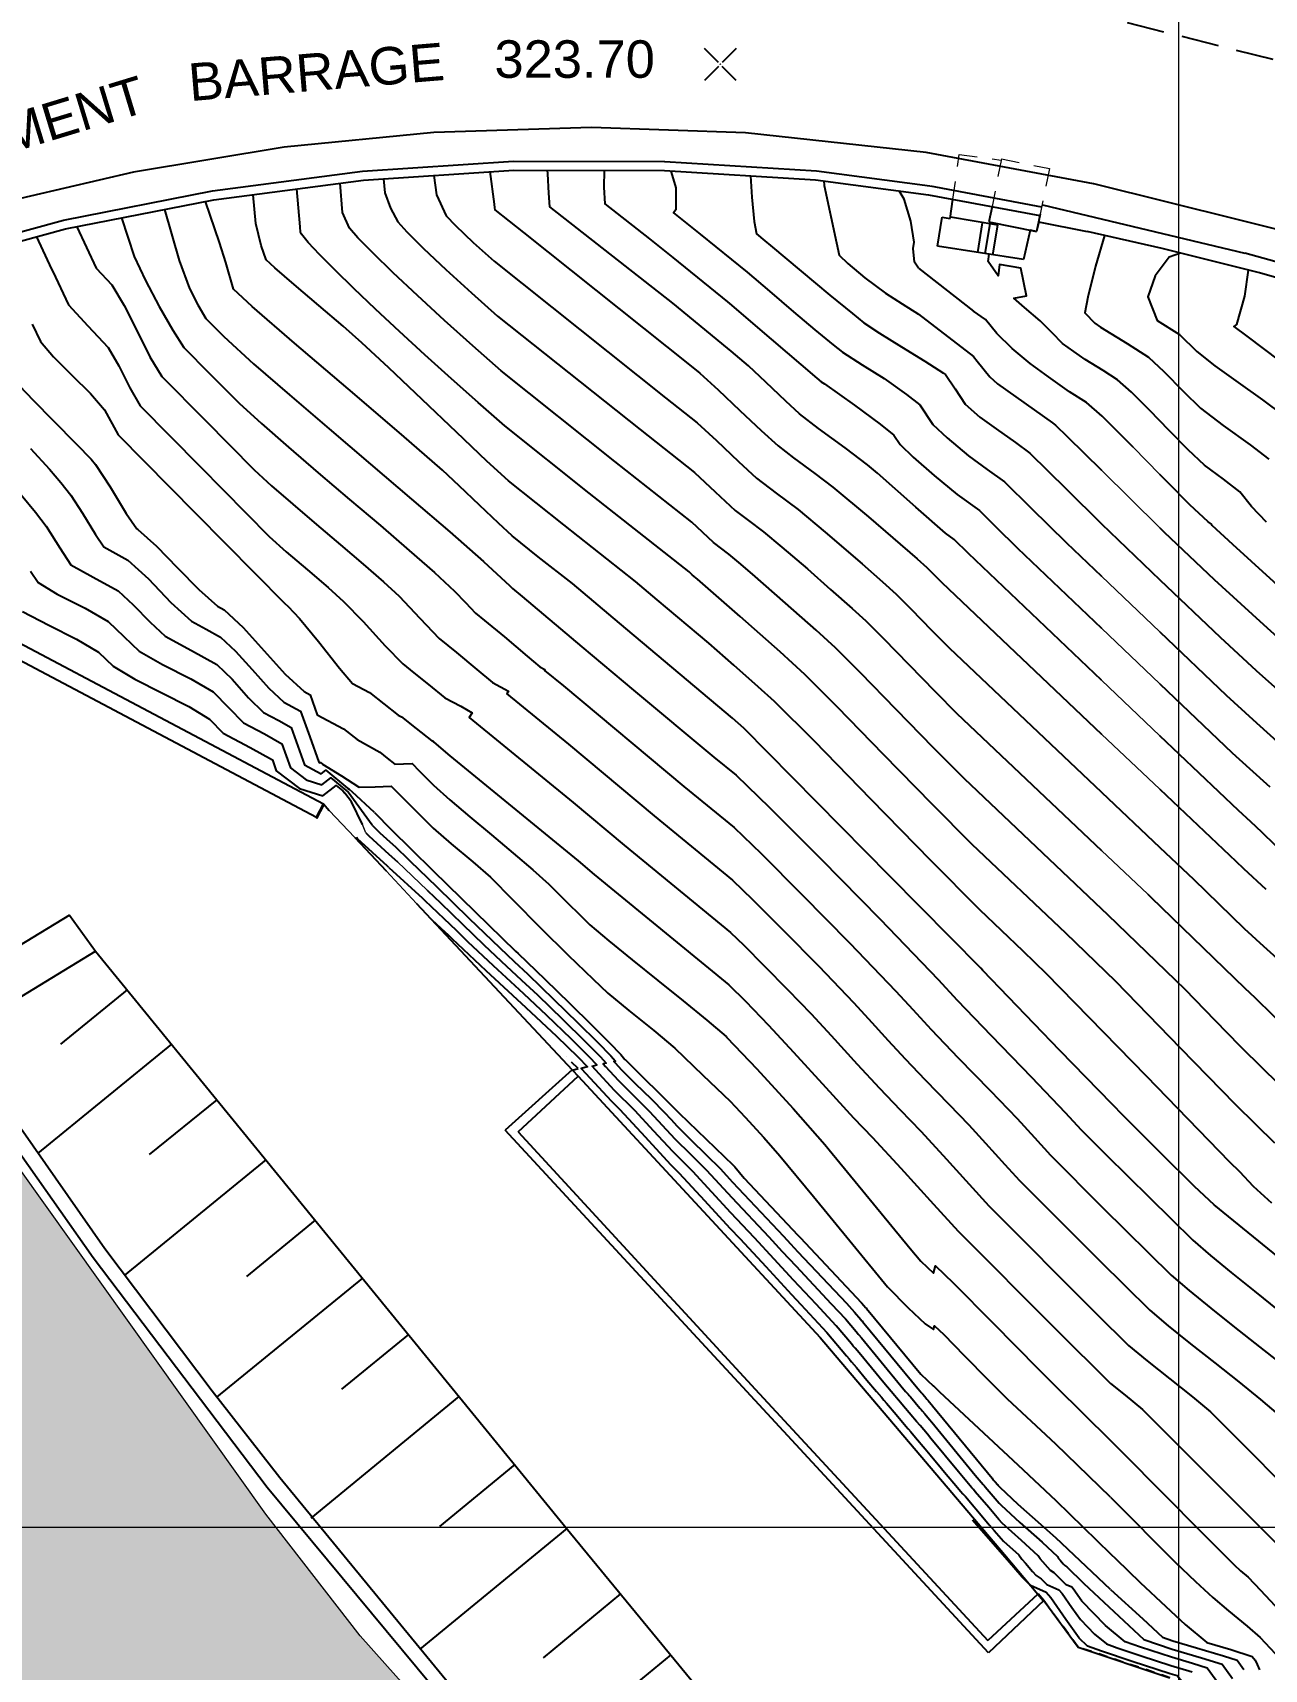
# Model space of a CAD drawing. Header units: metres. Extents: x 62264 to 62602, y 108404 to 109101.
# Drawn here: x 62411.9 to 62452.9, y 108595.3 to 108649.8 of the extents above; entities that cross this region are included whole.
import ezdxf
from ezdxf.enums import TextEntityAlignment as Align

# ---------------------------------------------------------------- set-up
doc = ezdxf.new("R2010")
doc.units = ezdxf.units.M
doc.header["$MEASUREMENT"] = 0
doc.linetypes.add('DOT', pattern=[0.55, 0.3, -0.25])
doc.linetypes.add('TRATTEGGIATA2', pattern=[0.375, 0.25, -0.125])
for name, color, linetype in [('Bâti', 7, 'Continuous'), ('colore lago', 131, 'Continuous'), ('coordinate', 2, 'Continuous'), ('Couronnement', 7, 'Continuous'), ('curve livello 1m', 2, 'Continuous'), ('curve livello 5m', 7, 'Continuous'), ('LIN018CO', 6, 'Continuous'), ('LIN025CO', 7, 'Continuous'), ('LIN035CO', 1, 'Continuous'), ('pendenze', 2, 'Continuous'), ('Per+Mod Surf', 7, 'Continuous'), ('Strade', 7, 'Continuous'), ('TalusHautBas', 7, 'Continuous'), ('TEXT035', 1, 'Continuous')]:
    doc.layers.add(name, color=color, linetype=linetype)
doc.layers.add('Colori bordi', color=5, linetype='Continuous', plot=False)
doc.styles.add('ARIAL', font='arial.ttf')

# ---------------------------------------------------------------- blocks, each defined once
blk = doc.blocks.new('quote')
at = {"layer": 'LIN018CO'}
for p, q in [((0.001, 0.001), (-0.001, -0.001)), ((0.001, -0.001), (-0.001, 0.001))]:
    blk.add_line(p, q, dxfattribs=at)
at = {"layer": 'LIN035CO'}
for p, q in [((-0.013, 0.013), (-0.106, 0.106)), ((0.106, 0.106), (0.013, 0.013)), ((-0.013, -0.013), (-0.106, -0.106)), ((0.106, -0.106), (0.013, -0.013))]:
    blk.add_line(p, q, dxfattribs=at)
at = {"layer": 'TEXT035', "style": 'ARIAL'}
blk.add_attdef('VALORE', text='', height=0.25, dxfattribs=at).set_placement((0, 0.33), align=Align.CENTER)

msp = doc.modelspace()

# ---------------------------------------------------------------- hatches: boundary and pattern name
at = {"layer": 'colore lago', "linetype": 'Continuous', "lineweight": 0}
msp.add_hatch(color=256, dxfattribs=at).paths.add_polyline_path([(62379.582, 108610.581), (62385.62, 108600.92), (62400.115, 108577.726), (62397.691, 108576.2), (62399.555, 108573.013), (62400.542, 108570.997), (62402.182, 108566.645), (62403.779, 108562.376), (62405.518, 108558.228), (62408.196, 108552.888), (62411.192, 108547.807), (62415.156, 108541.54), (62417.677, 108537.481), (62418.985, 108535.375), (62423.804, 108527.74), (62427.401, 108522.066), (62428.917, 108522.33), (62431.999, 108520.483), (62435.209, 108517.103), (62435.248, 108508.375), (62442.532, 108497.745), (62448.327, 108490.271), (62457.902, 108478.106), (62469.007, 108462.331), (62468.89, 108461.981), (62477.152, 108449.843), (62486.864, 108436.011), (62496.889, 108418.536), (62504.8, 108403.974), (62555.468, 108403.974), (62553.625, 108410.285), (62549.503, 108421.578), (62547.915, 108426.777), (62544.897, 108437.007), (62544.493, 108444.651), (62545.356, 108452.699), (62543.608, 108459.606), (62537.06, 108468.431), (62530.397, 108473.862), (62527.61, 108478.063), (62523.513, 108483.362), (62517.305, 108489.509), (62515.162, 108489.283), (62513.59, 108490.987), (62513.852, 108495.246), (62507.206, 108504.157), (62503.622, 108511.488), (62498.446, 108513.908), (62498.734, 108517.605), (62497.529, 108519.355), (62494.043, 108521.362), (62486.495, 108527.481), (62482.972, 108532.63), (62482.017, 108536.249), (62479.567, 108536.234), (62477.321, 108539.69), (62478.815, 108540.254), (62477.114, 108542.25), (62476.542, 108543.256), (62476.712, 108543.943), (62475.5, 108543.172), (62473.872, 108545.329), (62473.367, 108544.22), (62472.168, 108544.884), (62471.307, 108544.63), (62466.582, 108550.14), (62461.323, 108555.669), (62452.234, 108564.908), (62445.975, 108571.355), (62438.597, 108578.993), (62431.968, 108586.051), (62422.759, 108596.383), (62419.614, 108600.43), (62408.579, 108615.912), (62402.883, 108625.049), (62402.43, 108624.768), (62397.589, 108621.762), (62392.271, 108618.46)])

# ---------------------------------------------------------------- linework, layer by layer
at = {"layer": 'Bâti', "linetype": 'Continuous'}
for p, q in [((62442.406, 108643.586), (62442.496, 108644.221)), ((62441.983, 108642.656), (62442.135, 108643.628)), ((62442.135, 108643.628), (62442.406, 108643.586)), ((62443.992, 108643.355), (62442.411, 108643.621)), ((62443.795, 108643.978), (62443.694, 108643.471)), ((62445.397, 108643.73), (62445.279, 108643.149)), ((62445.471, 108644.037), (62452.208, 108642.421)), ((62443.327, 108642.45), (62443.48, 108643.441)), ((62443.569, 108642.416), (62443.736, 108643.399)), ((62443.694, 108643.471), (62445.279, 108643.149)), ((62443.825, 108642.372), (62443.992, 108643.355)), ((62445.065, 108643.193), (62444.844, 108642.217)), ((62445.34, 108643.473), (62446.968, 108643.143)), ((62449.463, 108642.58), (62446.968, 108643.143)), ((62444.844, 108642.217), (62441.983, 108642.656)), ((62452.702, 108641.77), (62449.463, 108642.58)), ((62455.527, 108641.498), (62452.208, 108642.421)), ((62456.109, 108640.799), (62452.702, 108641.77)), ((62405.288, 108632.136), (62421.3, 108623.644)), ((62421.3, 108623.644), (62421.533, 108624.084)), ((62421.314, 108623.598), (62421.564, 108624.068)), ((62421.533, 108624.084), (62421.564, 108624.068)), ((62421.3, 108623.644), (62421.314, 108623.598)), ((62413.08, 108620.385), (62409.05, 108617.922)), ((62413.08, 108620.385), (62413.943, 108619.185)), ((62408.579, 108615.912), (62413.943, 108619.185)), ((62409.311, 108616.358), (62414.262, 108609.286)), ((62413.874, 108608.965), (62408.865, 108616.086)), ((62429.819, 108615.233), (62427.582, 108613.222)), ((62428.016, 108613.17), (62430.015, 108615.02)), ((62429.832, 108615.218), (62429.819, 108615.233)), ((62429.832, 108615.218), (62430.015, 108615.02)), ((62443.681, 108595.818), (62427.582, 108613.222)), ((62427.61, 108613.221), (62427.582, 108613.222)), ((62428.016, 108613.17), (62435.91, 108604.601)), ((62414.262, 108609.286), (62417.828, 108604.539)), ((62419.665, 108601.319), (62413.874, 108608.965)), ((62417.828, 108604.539), (62420.086, 108601.653)), ((62435.91, 108604.601), (62443.657, 108596.226)), ((62420.086, 108601.653), (62426.004, 108594.446)), ((62425.639, 108594.131), (62419.665, 108601.319)), ((62445.32, 108597.765), (62443.657, 108596.226)), ((62445.521, 108597.556), (62443.681, 108595.818)), ((62445.32, 108597.765), (62445.334, 108597.776)), ((62445.521, 108597.556), (62445.334, 108597.776))]:
    msp.add_line(p, q, dxfattribs=at)
at = {"layer": 'Colori bordi', "linetype": 'Continuous', "lineweight": 0, "flags": 128}
msp.add_lwpolyline([(62494.043, 108521.362), (62486.495, 108527.481), (62482.972, 108532.63), (62482.017, 108536.249), (62479.567, 108536.234), (62477.321, 108539.69), (62478.815, 108540.254), (62477.114, 108542.25), (62476.542, 108543.256), (62476.712, 108543.943), (62475.5, 108543.172), (62473.872, 108545.329), (62473.367, 108544.22), (62472.168, 108544.884), (62471.307, 108544.63), (62466.582, 108550.14), (62461.323, 108555.669), (62452.234, 108564.908), (62445.975, 108571.355), (62438.597, 108578.993), (62431.968, 108586.051), (62422.759, 108596.383), (62419.614, 108600.43), (62408.579, 108615.912)], dxfattribs=at)
at = {"layer": 'coordinate', "linetype": 'Continuous', "lineweight": 0}
for p, q in [((62450, 108735.452), (62450, 108403.974)), ((62300, 108600), (62447.744, 108600)), ((62447.744, 108600), (62587, 108600))]:
    msp.add_line(p, q, dxfattribs=at)
at = {"layer": 'Couronnement', "linetype": 'Continuous'}
for p, q in [((62425.217, 108646.445), (62420.232, 108645.96)), ((62430.464, 108646.612), (62425.217, 108646.445)), ((62435.588, 108646.437), (62430.464, 108646.612)), ((62441.599, 108645.783), (62435.588, 108646.437)), ((62420.232, 108645.96), (62415.21, 108645.122)), ((62422.838, 108645.153), (62427.868, 108645.493)), ((62427.868, 108645.493), (62432.889, 108645.475)), ((62432.906, 108645.474), (62437.954, 108645.169)), ((62447.171, 108644.735), (62441.599, 108645.783)), ((62415.21, 108645.122), (62410.252, 108643.974)), ((62417.844, 108644.499), (62422.838, 108645.153)), ((62417.892, 108644.203), (62422.868, 108644.854)), ((62422.868, 108644.854), (62427.878, 108645.193)), ((62427.878, 108645.193), (62432.888, 108645.175)), ((62432.888, 108645.175), (62437.918, 108644.871)), ((62437.918, 108644.871), (62441.684, 108644.373)), ((62437.954, 108645.169), (62441.723, 108644.67)), ((62412.886, 108643.525), (62417.844, 108644.499)), ((62412.954, 108643.233), (62417.892, 108644.203)), ((62441.684, 108644.373), (62445.387, 108643.68)), ((62441.739, 108644.667), (62445.446, 108643.973)), ((62408.032, 108642.218), (62412.886, 108643.525)), ((62408.12, 108641.931), (62412.954, 108643.233))]:
    msp.add_line(p, q, dxfattribs=at)
at = {"layer": 'curve livello 1m'}
for p, q in [((62433.165, 108642.279), (62434.994, 108640.805)), ((62441.346, 108641.923), (62443.175, 108640.497)), ((62434.994, 108639.267), (62433.165, 108640.756)), ((62441.346, 108640.393), (62443.175, 108638.986)), ((62423.156, 108623.379), (62422.356, 108624.474)), ((62423.235, 108623.795), (62422.49, 108624.483)), ((62423.719, 108621.972), (62424.837, 108620.942)), ((62424.421, 108622.182), (62424.999, 108621.622)), ((62445.915, 108604.683), (62447.744, 108602.889)), ((62447.744, 108601.004), (62445.915, 108602.769)), ((62445.915, 108600.887), (62447.744, 108599.113)), ((62447.744, 108597.93), (62445.915, 108599.648))]:
    msp.add_line(p, q, dxfattribs=at)
at = {"layer": 'curve livello 1m', "linetype": 'Continuous', "lineweight": 0}
for p, q in [((62448.496, 108635.962), (62449.383, 108635.052)), ((62447.443, 108635.198), (62449.383, 108633.284)), ((62447.443, 108631.665), (62449.383, 108629.817)), ((62449.383, 108628.086), (62447.443, 108629.934)), ((62449.383, 108626.355), (62447.443, 108628.203)), ((62447.443, 108626.414), (62449.383, 108624.574)), ((62448.978, 108621.077), (62447.443, 108622.532))]:
    msp.add_line(p, q, dxfattribs=at)
at = {"layer": 'curve livello 1m', "flags": 128}
for points in [[(62453.736, 108614.372), (62452.832, 108615.255), (62452.061, 108616.017), (62452.061, 108616.017), (62451.226, 108616.876), (62450.224, 108617.903), (62447.666, 108620.379), (62442.879, 108624.918), (62441.852, 108625.952), (62440.603, 108627.234), (62439.417, 108628.45), (62438.579, 108629.285), (62438.579, 108629.285), (62437.941, 108629.867), (62436.918, 108630.776), (62435.817, 108631.741), (62435.817, 108631.741), (62435.364, 108632.13), (62435.034, 108632.405), (62435.034, 108632.405), (62434.525, 108632.79), (62433.8, 108633.465), (62431.233, 108635.492), (62427.456, 108638.504), (62426.511, 108639.335), (62425.567, 108640.185), (62424.668, 108641.012), (62423.859, 108641.775), (62423.183, 108642.432), (62422.685, 108642.941), (62422.408, 108643.261), (62422.408, 108643.261), (62422.175, 108643.783), (62422.09, 108644.752)], [(62423.537, 108644.899), (62423.578, 108644.438), (62423.769, 108643.921), (62424.013, 108643.465), (62424.31, 108643.134), (62424.871, 108642.58), (62425.615, 108641.878), (62426.464, 108641.104), (62427.336, 108640.333), (62432.081, 108636.55), (62433.891, 108635.12), (62434.58, 108634.476), (62435.24, 108633.862), (62435.689, 108633.523), (62436.189, 108633.147), (62436.803, 108632.634), (62437.647, 108631.91), (62438.423, 108631.229), (62439.144, 108630.588), (62439.594, 108630.178), (62440.185, 108629.589), (62441.021, 108628.732), (62441.902, 108627.828), (62442.626, 108627.099), (62447.443, 108622.532)], [(62427.076, 108645.15), (62427.22, 108644.057), (62427.235, 108643.941), (62427.239, 108643.866), (62428.202, 108643.11), (62433.776, 108638.665), (62434.073, 108638.431), (62434.679, 108637.879), (62435.4, 108637.191), (62436.107, 108636.517), (62436.671, 108636.008), (62437.185, 108635.614), (62437.895, 108635.088), (62438.498, 108634.631), (62439.68, 108633.642), (62441.306, 108632.247), (62441.624, 108631.964), (62442.12, 108631.46), (62447.443, 108626.414)], [(62433.165, 108640.756), (62429.074, 108643.967), (62429.044, 108644.429), (62429.011, 108645.066), (62429.011, 108645.066), (62428.995, 108645.189)], [(62430.879, 108645.182), (62430.877, 108644.62), (62430.908, 108644.067), (62432.387, 108642.906), (62433.165, 108642.279)], [(62433.091, 108645.163), (62433.111, 108645.118), (62433.264, 108644.598), (62433.266, 108643.867), (62433.195, 108643.772), (62434.082, 108643.057), (62435.647, 108641.795), (62436.384, 108641.164), (62437.191, 108640.471), (62437.9, 108639.877), (62438.502, 108639.379), (62438.817, 108639.127), (62439.472, 108638.71), (62440.2, 108638.25), (62440.95, 108637.717), (62441.387, 108637.374), (62441.82, 108636.725), (62442.297, 108636.278), (62443.01, 108635.679), (62443.639, 108635.227), (62444.215, 108634.809), (62445.091, 108633.948), (62446.272, 108632.78), (62447.443, 108631.665)], [(62438.192, 108644.835), (62438.207, 108644.68), (62438.616, 108642.769), (62438.706, 108642.363), (62438.991, 108642.082), (62439.562, 108641.61), (62440.248, 108641.089), (62440.799, 108640.739), (62441.346, 108640.393)], [(62453.111, 108610.792), (62452.503, 108611.341), (62452.503, 108611.341), (62452.051, 108611.83), (62451.715, 108612.161), (62448.938, 108615.017), (62445.608, 108618.433), (62444.834, 108619.182), (62443.385, 108620.556), (62441.753, 108622.2), (62439.767, 108624.238), (62437.881, 108626.171), (62436.548, 108627.5), (62436.548, 108627.5), (62436.014, 108627.988), (62435.204, 108628.708), (62434.362, 108629.443), (62434.362, 108629.443), (62432.645, 108630.886), (62431.928, 108631.489), (62429.538, 108633.376), (62427.697, 108634.845), (62426.98, 108635.5), (62425.967, 108636.461), (62424.825, 108637.554), (62423.719, 108638.606), (62422.815, 108639.445), (62422.815, 108639.445), (62422.191, 108639.991), (62421.379, 108640.686), (62420.56, 108641.383), (62419.917, 108641.937), (62419.631, 108642.203), (62419.631, 108642.203), (62419.459, 108642.681), (62419.287, 108643.414), (62419.287, 108643.414), (62419.202, 108644.374)], [(62453.206, 108612.79), (62452.594, 108613.395), (62451.888, 108614.089), (62451.888, 108614.089), (62450.082, 108615.946), (62447.916, 108618.168), (62446.25, 108619.781), (62443.132, 108622.737), (62441.803, 108624.076), (62440.185, 108625.736), (62438.649, 108627.31), (62437.563, 108628.392), (62437.563, 108628.392), (62436.737, 108629.145), (62435.413, 108630.323), (62433.988, 108631.572), (62433.988, 108631.572), (62433.88, 108631.664), (62433.809, 108631.717), (62433.71, 108631.81), (62430.386, 108634.434), (62427.576, 108636.674), (62426.691, 108637.45), (62425.798, 108638.245), (62424.917, 108639.043), (62424.069, 108639.822), (62423.274, 108640.565), (62422.552, 108641.252), (62421.924, 108641.864), (62421.409, 108642.381), (62421.029, 108642.786), (62420.804, 108643.057), (62420.804, 108643.057), (62420.772, 108643.128), (62420.757, 108643.305), (62420.646, 108644.563)], [(62441.346, 108641.923), (62441.215, 108642.125), (62441.172, 108642.581), (62441.203, 108642.787), (62441.09, 108643.487), (62440.873, 108644.222), (62440.873, 108644.222), (62440.709, 108644.502)], [(62416.24, 108643.879), (62416.736, 108642.18), (62417.078, 108641.249), (62417.351, 108640.701), (62417.621, 108640.255), (62417.901, 108639.972), (62418.222, 108639.646), (62419.212, 108638.746), (62420.404, 108637.704), (62421.726, 108636.571), (62423.106, 108635.398), (62424.471, 108634.238), (62425.747, 108633.141), (62426.863, 108632.16), (62427.746, 108631.346), (62427.808, 108631.281), (62427.835, 108631.26), (62428.154, 108630.993), (62430.144, 108629.318), (62431.864, 108627.873), (62434.534, 108625.647), (62435.274, 108625.039), (62436.39, 108623.964), (62438.094, 108622.259), (62440.072, 108620.243), (62442.007, 108618.234), (62442.63, 108617.554), (62443.764, 108616.371), (62445.106, 108614.989), (62446.232, 108613.815), (62446.761, 108613.237), (62447.596, 108612.397), (62450.476, 108609.562), (62451.067, 108609.051), (62451.76, 108608.478), (62452.529, 108607.859), (62453.348, 108607.209)], [(62413.326, 108643.306), (62413.974, 108641.925), (62414.491, 108641.372), (62414.899, 108640.689), (62415.332, 108639.828), (62415.762, 108638.975), (62416.161, 108638.315), (62417.587, 108636.871), (62419.229, 108635.208), (62419.811, 108634.681), (62420.521, 108634.064), (62421.303, 108633.396), (62422.102, 108632.717), (62422.864, 108632.066), (62423.533, 108631.482), (62424.055, 108631.003), (62424.744, 108630.27), (62425.386, 108629.592), (62425.969, 108629.131), (62426.648, 108628.56), (62427.16, 108628.134), (62427.699, 108627.841), (62427.644, 108627.749), (62429.69, 108626.072), (62432.543, 108623.692), (62435.151, 108621.55), (62435.82, 108620.907), (62436.84, 108619.886), (62438.024, 108618.678), (62439.183, 108617.475), (62439.687, 108616.929), (62440.343, 108616.208), (62440.907, 108615.594), (62441.574, 108614.899), (62442.363, 108614.086), (62443.025, 108613.396), (62443.58, 108612.791), (62444.225, 108612.081), (62444.715, 108611.55), (62447.382, 108608.867), (62449.053, 108607.223), (62449.658, 108606.708), (62450.4, 108606.11), (62451.208, 108605.473), (62452.011, 108604.839), (62452.739, 108604.251), (62453.322, 108603.753)], [(62414.812, 108643.598), (62415.232, 108642.32), (62415.61, 108641.516), (62416.065, 108640.648), (62416.518, 108639.857), (62416.891, 108639.285), (62417.744, 108638.422), (62418.726, 108637.427), (62419.471, 108636.749), (62420.369, 108635.964), (62421.365, 108635.11), (62422.405, 108634.227), (62423.433, 108633.353), (62424.395, 108632.527), (62425.235, 108631.788), (62425.9, 108631.175), (62426.261, 108630.791), (62426.597, 108630.436), (62426.902, 108630.195), (62427.559, 108629.645), (62428.316, 108629.005), (62428.744, 108628.653), (62428.911, 108628.562), (62428.894, 108628.534), (62429.527, 108628.014), (62433.539, 108624.67), (62435.212, 108623.295), (62436.105, 108622.435), (62437.467, 108621.072), (62439.048, 108619.46), (62440.595, 108617.855), (62441.158, 108617.24), (62441.768, 108616.574), (62442.669, 108615.635), (62443.734, 108614.537), (62444.628, 108613.605), (62445.207, 108612.972), (62445.738, 108612.393), (62447.489, 108610.632), (62449.765, 108608.393), (62450.361, 108607.88), (62451.076, 108607.295), (62451.869, 108606.663), (62452.699, 108606.009), (62453.526, 108605.358)], [(62411.985, 108642.972), (62412.488, 108641.889), (62412.522, 108641.82), (62413.045, 108640.705), (62413.691, 108640.01), (62414.369, 108639.288), (62414.72, 108638.678), (62415.088, 108637.938), (62415.431, 108637.346), (62417.43, 108635.321), (62419.733, 108632.989), (62420.3, 108632.484), (62421.003, 108631.885), (62421.689, 108631.298), (62422.209, 108630.831), (62422.854, 108630.156), (62423.592, 108629.35), (62424.176, 108628.747), (62424.551, 108628.449), (62425.036, 108628.066), (62425.575, 108627.615), (62426.106, 108627.336), (62426.488, 108627.12), (62426.393, 108626.965), (62429.853, 108624.129), (62431.548, 108622.715), (62435.09, 108619.805), (62435.535, 108619.378), (62436.213, 108618.699), (62437, 108617.896), (62437.77, 108617.096), (62438.435, 108616.376), (62439.301, 108615.424), (62440.045, 108614.615), (62440.735, 108613.899), (62441.421, 108613.186), (62441.421, 108613.186), (62442.167, 108612.374), (62443.034, 108611.419), (62443.691, 108610.706), (62447.275, 108607.102), (62448.341, 108606.053), (62448.956, 108605.539), (62449.716, 108604.936), (62450.47, 108604.339), (62451.065, 108603.839), (62454.627, 108600.265)], [(62447.541, 108643.014), (62447.239, 108641.99), (62446.984, 108640.961), (62446.882, 108640.442), (62447.223, 108640.095), (62447.405, 108639.965), (62448.296, 108639.413), (62449.01, 108638.963), (62449.517, 108638.483), (62450.167, 108637.817), (62450.74, 108637.263), (62451.492, 108636.69), (62452.39, 108636.047), (62453.006, 108635.562)], [(62452.933, 108633.467), (62452.433, 108633.985), (62452.433, 108633.985), (62452.051, 108634.482), (62451.5, 108634.9), (62450.868, 108635.37), (62450.868, 108635.37), (62450.33, 108635.874), (62449.692, 108636.518), (62449.035, 108637.195), (62448.437, 108637.795), (62447.978, 108638.21), (62447.978, 108638.21), (62447.495, 108638.514), (62446.892, 108638.888), (62446.892, 108638.888), (62446.142, 108639.421), (62445.795, 108639.773), (62445.401, 108640.176), (62445.401, 108640.176), (62444.877, 108640.619), (62444.518, 108640.932), (62444.518, 108640.932), (62444.938, 108641), (62444.75, 108641.931), (62444.039, 108642.046), (62444.001, 108641.671), (62443.665, 108642.151), (62443.701, 108642.392), (62443.701, 108642.392)], [(62452.324, 108641.864), (62452.196, 108640.997), (62451.932, 108640.046), (62451.846, 108639.987), (62452.278, 108639.661), (62453.364, 108638.844)], [(62434.994, 108640.805), (62435.057, 108640.754), (62436.444, 108639.565), (62437.963, 108638.26), (62438.102, 108638.145), (62438.219, 108638.071), (62439.218, 108637.368), (62440.074, 108636.736), (62440.531, 108636.364), (62440.739, 108636.051), (62441.168, 108635.636), (62441.868, 108635.02), (62442.631, 108634.389), (62443.374, 108633.853), (62443.914, 108633.321), (62444.642, 108632.601), (62447.443, 108629.934)], [(62448.496, 108635.962), (62448.133, 108636.335), (62447.465, 108636.995), (62446.946, 108637.457), (62446.946, 108637.457), (62446.379, 108637.811), (62445.677, 108638.31), (62445.062, 108638.747), (62444.471, 108639.257), (62443.959, 108639.746), (62443.959, 108639.746), (62443.58, 108640.213), (62443.175, 108640.497)], [(62447.443, 108628.203), (62443.013, 108632.422), (62443.013, 108632.422), (62442.533, 108632.896), (62442.252, 108633.099), (62441.263, 108633.966), (62439.978, 108635.097), (62439.653, 108635.373), (62438.905, 108635.94), (62438.023, 108636.592), (62437.386, 108637.081), (62437.386, 108637.081), (62436.929, 108637.5), (62436.261, 108638.132), (62435.683, 108638.669), (62435.683, 108638.669), (62435.111, 108639.167), (62434.994, 108639.267)], [(62443.175, 108638.986), (62443.3, 108638.832), (62443.724, 108638.306), (62443.981, 108638.073), (62445.806, 108636.777), (62445.866, 108636.734), (62445.914, 108636.704), (62446.301, 108636.324), (62447.443, 108635.198)], [(62411.419, 108638.011), (62411.878, 108637.526), (62412.543, 108636.849), (62413.319, 108636.066), (62413.802, 108635.569), (62413.947, 108635.392), (62414.432, 108634.643), (62414.972, 108633.76), (62415.327, 108633.242), (62415.353, 108633.227), (62415.978, 108632.672), (62416.681, 108631.948), (62417.383, 108631.225), (62418.007, 108630.673), (62418.234, 108630.548), (62418.865, 108629.958), (62419.564, 108629.185), (62420.262, 108628.412), (62420.891, 108627.826), (62421.09, 108627.717), (62421.326, 108627.053), (62422.205, 108626.582), (62422.661, 108626.226), (62423.419, 108625.806), (62423.66, 108625.614), (62423.915, 108625.411), (62424.485, 108625.43), (62424.722, 108625.193), (62425.203, 108624.711), (62425.747, 108624.226), (62426.411, 108623.659), (62427.134, 108623.053), (62427.854, 108622.448), (62428.512, 108621.887), (62429.045, 108621.41), (62429.629, 108620.821), (62430.104, 108620.356), (62430.411, 108620.064), (62431.043, 108619.523), (62431.819, 108618.889), (62432.668, 108618.207), (62433.518, 108617.524), (62434.3, 108616.886), (62434.942, 108616.338), (62434.956, 108616.324), (62434.971, 108616.31), (62435.963, 108615.259), (62437.17, 108613.938), (62438.23, 108612.744), (62438.371, 108612.571), (62441.069, 108609.286), (62441.422, 108608.856), (62441.851, 108608.457), (62441.916, 108608.703), (62442.503, 108608.143), (62443.817, 108606.81), (62445.34, 108605.258), (62445.915, 108604.683)], [(62411.779, 108635.923), (62412.416, 108635.232), (62412.798, 108634.784), (62413.127, 108634.366), (62413.514, 108633.767), (62413.946, 108633.061), (62414.229, 108632.647), (62415.026, 108632.206), (62415.707, 108631.58), (62416.461, 108630.795), (62417.139, 108630.172), (62417.631, 108629.903), (62418.112, 108629.638), (62418.612, 108629.17), (62419.166, 108628.557), (62419.72, 108627.944), (62420.219, 108627.479), (62420.777, 108627.175), (62421.079, 108626.325), (62421.381, 108625.477), (62421.429, 108625.451), (62421.442, 108625.462), (62421.505, 108625.41), (62422.134, 108625.018), (62422.708, 108624.656), (62422.715, 108624.648), (62422.723, 108624.641), (62423.261, 108624.659), (62423.796, 108624.676), (62424.256, 108624.216), (62425.193, 108623.278), (62425.791, 108622.757), (62426.505, 108622.158), (62427.095, 108621.644), (62427.839, 108620.895), (62428.766, 108619.957), (62429.687, 108619.053), (62430.517, 108618.25), (62431.007, 108617.787), (62431.7, 108617.209), (62432.536, 108616.538), (62433.237, 108615.954), (62434.171, 108615.055), (62435.075, 108614.185), (62435.579, 108613.65), (62436.193, 108612.979), (62436.732, 108612.372), (62437.847, 108611.013), (62439.064, 108609.531), (62440.321, 108607.999), (62441.005, 108607.301), (62441.571, 108606.775), (62441.847, 108606.579), (62441.881, 108606.708), (62442.187, 108606.416), (62442.873, 108605.72), (62443.667, 108604.91), (62444.3, 108604.277), (62445.743, 108602.931), (62445.915, 108602.769)], [(62456.528, 108628.431), (62451.815, 108632.727), (62451.129, 108633.359), (62451.097, 108633.401), (62450.996, 108633.477), (62450.38, 108634.048), (62449.655, 108634.773), (62449.383, 108635.052)], [(62411.474, 108634.38), (62411.947, 108633.805), (62412.306, 108633.34), (62412.763, 108632.619), (62413.132, 108632.053), (62413.866, 108631.639), (62414.699, 108631.185), (62415.206, 108630.719), (62415.767, 108630.135), (62416.272, 108629.671), (62417.14, 108629.196), (62417.989, 108628.728), (62418.493, 108628.238), (62419.044, 108627.62), (62419.546, 108627.132), (62420.046, 108626.868), (62420.464, 108626.633), (62420.686, 108626.007), (62420.908, 108625.382), (62421.457, 108625.088), (62421.614, 108625.208), (62422.333, 108624.614), (62422.397, 108624.574), (62422.49, 108624.483)], [(62449.383, 108633.284), (62449.53, 108633.139), (62451.191, 108631.557), (62452.708, 108630.17), (62454.488, 108628.559)], [(62411.789, 108631.835), (62412.035, 108631.458), (62412.673, 108631.068), (62413.602, 108630.606), (62414.373, 108630.164), (62414.889, 108629.666), (62415.405, 108629.17), (62416.178, 108628.723), (62417.118, 108628.256), (62417.866, 108627.818), (62418.371, 108627.301), (62418.874, 108626.785), (62419.569, 108626.417), (62420.15, 108626.091), (62420.436, 108625.287), (62420.959, 108624.884), (62421.484, 108624.724), (62421.786, 108624.955), (62422.284, 108624.543), (62422.356, 108624.474)], [(62449.383, 108629.817), (62451.594, 108627.711), (62452.482, 108626.899), (62453.524, 108625.956)], [(62449.383, 108628.086), (62451.795, 108625.788), (62452.369, 108625.263), (62453.042, 108624.654)], [(62453.235, 108622.699), (62452.781, 108623.15), (62452.781, 108623.15), (62452.411, 108623.488), (62451.997, 108623.865), (62451.997, 108623.865), (62449.383, 108626.355)], [(62449.383, 108624.574), (62451.914, 108622.175), (62452.167, 108621.93), (62452.913, 108621.247)], [(62423.235, 108623.795), (62423.79, 108623.239), (62424.455, 108622.574), (62425.177, 108621.87), (62425.186, 108621.862), (62426.592, 108620.494), (62427.936, 108619.187), (62428.018, 108619.11), (62428.904, 108618.254), (62429.738, 108617.439), (62430.472, 108616.715), (62431.056, 108616.132), (62431.44, 108615.737), (62431.575, 108615.58), (62431.574, 108615.58), (62431.575, 108615.578), (62431.581, 108615.571), (62433.315, 108613.853), (62433.385, 108613.786), (62435.179, 108612.059), (62435.234, 108612), (62435.542, 108611.624), (62437.33, 108609.726), (62437.366, 108609.687), (62437.403, 108609.647), (62439.452, 108607.471), (62439.528, 108607.388), (62439.586, 108607.319), (62439.594, 108607.311), (62439.597, 108607.306), (62439.601, 108607.302), (62439.616, 108607.285), (62441.424, 108605.091), (62441.842, 108604.702), (62441.845, 108604.713), (62442.048, 108604.509), (62444.657, 108602.074), (62445.915, 108600.887)], [(62423.719, 108621.972), (62423.673, 108622.013), (62422.675, 108622.927), (62422.647, 108622.955), (62422.642, 108622.98)], [(62423.156, 108623.379), (62423.417, 108623.124), (62423.746, 108622.823), (62423.934, 108622.655), (62424.371, 108622.23), (62424.421, 108622.182)], [(62424.999, 108621.622), (62425.311, 108621.328), (62426.381, 108620.286), (62427.405, 108619.291), (62427.889, 108618.84), (62428.338, 108618.42), (62429.209, 108617.578), (62430.006, 108616.797), (62430.661, 108616.147), (62431.103, 108615.698), (62431.263, 108615.518), (62431.209, 108615.504), (62431.249, 108615.462), (62431.464, 108615.228), (62431.911, 108614.781), (62432.443, 108614.262), (62432.89, 108613.815), (62433.1, 108613.587), (62433.311, 108613.359), (62433.761, 108612.91), (62434.295, 108612.388), (62434.744, 108611.94), (62434.95, 108611.717), (62435.156, 108611.494), (62436.85, 108609.696), (62437.09, 108609.435), (62437.332, 108609.173), (62438.947, 108607.457), (62439.22, 108607.161), (62439.428, 108606.916), (62439.454, 108606.885), (62439.467, 108606.87), (62439.481, 108606.854), (62439.533, 108606.793), (62441.328, 108604.615), (62441.403, 108604.527), (62441.441, 108604.482), (62441.46, 108604.46), (62441.478, 108604.438), (62441.554, 108604.349), (62441.629, 108604.26), (62441.648, 108604.238), (62441.667, 108604.216), (62441.704, 108604.172), (62441.78, 108604.083), (62441.817, 108604.038), (62443.796, 108601.63), (62443.816, 108601.607), (62443.856, 108601.56), (62443.875, 108601.537), (62443.885, 108601.525), (62443.895, 108601.513), (62443.975, 108601.42), (62443.994, 108601.396), (62444.014, 108601.373), (62444.034, 108601.35), (62444.054, 108601.329), (62444.66, 108600.763), (62445.424, 108600.086), (62445.915, 108599.648)], [(62451.431, 108594.652), (62450.958, 108595.309), (62450.467, 108595.459), (62449.771, 108595.669), (62449.771, 108595.669), (62448.743, 108596.005), (62448.227, 108596.187), (62448.227, 108596.187), (62447.569, 108596.732), (62446.79, 108597.532), (62446.79, 108597.532), (62446.499, 108597.946), (62446.452, 108598.002), (62446.261, 108598.085), (62445.861, 108598.479), (62445.743, 108598.56), (62445.651, 108598.655), (62445.485, 108598.851), (62445.401, 108598.95), (62445.328, 108599.048), (62444.775, 108599.557), (62444.137, 108600.135), (62444.137, 108600.135), (62444.026, 108600.257), (62443.913, 108600.387), (62443.8, 108600.52), (62443.688, 108600.653), (62443.238, 108601.183), (62443.181, 108601.25), (62443.125, 108601.316), (62443.013, 108601.448), (62442.788, 108601.713), (62442.676, 108601.846), (62441.763, 108602.956), (62441.643, 108603.099), (62441.401, 108603.383), (62441.281, 108603.525), (62441.22, 108603.596), (62441.16, 108603.667), (62440.919, 108603.951), (62440.678, 108604.235), (62440.618, 108604.306), (62440.558, 108604.377), (62440.437, 108604.519), (62440.197, 108604.803), (62439.367, 108605.809), (62439.239, 108605.959), (62439.208, 108605.997), (62439.176, 108606.034), (62439.112, 108606.109), (62438.604, 108606.708), (62437.939, 108607.429), (62437.189, 108608.226), (62436.538, 108608.931), (62435.889, 108609.634), (62435.1, 108610.472), (62434.467, 108611.158), (62433.836, 108611.842), (62433.165, 108612.506), (62432.532, 108613.193), (62431.9, 108613.877), (62431.23, 108614.541), (62430.596, 108615.228), (62430.481, 108615.353), (62430.638, 108615.395), (62430.395, 108615.652), (62429.781, 108616.261), (62428.979, 108617.04), (62428.979, 108617.04), (62428.207, 108617.764), (62427.2, 108618.697), (62426.344, 108619.498), (62426.344, 108619.498), (62425.961, 108619.871), (62425.56, 108620.261), (62425.56, 108620.261), (62424.926, 108620.858), (62424.837, 108620.942)], [(62448.978, 108621.077), (62449.082, 108620.978), (62452.207, 108617.953), (62452.37, 108617.805), (62452.56, 108617.624), (62454.32, 108615.902)], [(62425.146, 108620.225), (62425.449, 108619.949), (62425.685, 108619.727), (62425.813, 108619.602), (62426.946, 108618.542), (62428.278, 108617.308), (62429.3, 108616.351), (62430.007, 108615.66), (62430.325, 108615.333), (62430.117, 108615.277), (62430.27, 108615.111), (62431.113, 108614.198), (62431.405, 108613.908), (62432.248, 108612.996), (62433.092, 108612.08), (62433.382, 108611.794), (62434.226, 108610.879), (62435.072, 108609.962), (62435.409, 108609.604), (62436.262, 108608.679), (62437.118, 108607.752), (62437.434, 108607.416), (62438.296, 108606.482), (62438.954, 108605.706), (62439.036, 108605.609), (62439.078, 108605.56), (62439.119, 108605.512), (62439.283, 108605.318), (62439.631, 108604.896), (62439.954, 108604.515), (62440.116, 108604.325), (62440.197, 108604.229), (62440.278, 108604.134), (62440.602, 108603.752), (62440.926, 108603.37), (62441.007, 108603.275), (62441.088, 108603.18), (62441.25, 108602.989), (62441.574, 108602.606), (62441.736, 108602.415), (62442.115, 108601.953), (62442.274, 108601.766), (62442.591, 108601.393), (62442.75, 108601.205), (62442.829, 108601.112), (62442.909, 108601.018), (62443.544, 108600.269), (62443.703, 108600.082), (62443.862, 108599.895), (62444.021, 108599.711), (62444.179, 108599.538), (62444.686, 108599.076), (62444.788, 108598.938), (62444.905, 108598.8), (62445.139, 108598.525), (62445.267, 108598.392), (62445.432, 108598.279), (62445.622, 108598.092), (62446.025, 108597.916), (62446.126, 108597.797), (62446.454, 108597.326), (62446.741, 108596.921), (62447.208, 108596.441), (62447.603, 108596.114), (62447.962, 108595.983), (62448.757, 108595.716), (62449.75, 108595.394), (62450.457, 108595.179)], [(62447.744, 108602.889), (62448.166, 108602.469), (62449.475, 108601.142), (62450.778, 108599.821), (62451.856, 108598.748), (62452.064, 108598.552), (62452.325, 108598.332), (62452.735, 108597.903), (62453.372, 108597.216), (62453.925, 108596.629), (62454.669, 108595.89), (62455.274, 108595.286), (62455.4, 108595.128)], [(62447.744, 108601.004), (62448.459, 108600.279), (62449.243, 108599.485), (62449.89, 108598.84), (62450.569, 108598.193), (62451.146, 108597.659), (62451.672, 108597.213), (62452.291, 108596.7), (62452.719, 108596.332), (62453.387, 108595.62), (62453.804, 108595.26)], [(62450.709, 108593.989), (62450.684, 108594.041), (62450.267, 108594.675), (62449.956, 108595.05), (62449.956, 108595.05), (62449.728, 108595.119), (62448.457, 108595.531), (62447.439, 108595.873), (62446.979, 108596.041), (62446.979, 108596.041), (62446.692, 108596.31), (62446.254, 108596.928), (62445.752, 108597.648), (62445.752, 108597.648), (62445.598, 108597.83), (62445.081, 108598.056), (62444.801, 108598.334), (62444.373, 108598.822), (62443.14, 108600.239)], [(62447.744, 108599.113), (62447.924, 108598.932), (62448.732, 108598.158), (62449.585, 108597.355), (62450.228, 108596.765), (62450.951, 108596.156), (62451.741, 108595.923), (62452.46, 108595.697), (62452.552, 108595.569), (62452.618, 108595.432), (62452.706, 108595.25)], [(62447.744, 108597.93), (62448.817, 108596.949), (62449.475, 108596.333), (62449.814, 108596.219), (62450.599, 108595.981), (62451.504, 108595.711), (62451.959, 108595.568), (62452.179, 108595.263)]]:
    msp.add_lwpolyline(points, dxfattribs=at)
at = {"layer": 'curve livello 5m'}
for p, q in [((62447.443, 108633.413), (62449.383, 108631.548)), ((62422.469, 108624.157), (62422.251, 108624.449)), ((62422.834, 108623.402), (62422.469, 108624.157)), ((62447.443, 108624.473), (62449.383, 108622.633)), ((62445.915, 108606.597), (62447.744, 108604.79))]:
    msp.add_line(p, q, dxfattribs=at)
at = {"layer": 'curve livello 5m', "flags": 128}
for points in [[(62425.209, 108645.012), (62425.303, 108644.372), (62425.618, 108643.67), (62425.929, 108643.342), (62426.521, 108642.784), (62427.216, 108642.163), (62427.216, 108642.163), (62432.928, 108637.607), (62433.982, 108636.775), (62434.62, 108636.188), (62435.355, 108635.484), (62435.955, 108634.935), (62435.955, 108634.935), (62436.611, 108634.439), (62437.344, 108633.889), (62437.344, 108633.889), (62438.241, 108633.138), (62439.476, 108632.078), (62439.476, 108632.078), (62440.149, 108631.486), (62440.609, 108631.071), (62440.609, 108631.071), (62441.105, 108630.573), (62441.785, 108629.874), (62442.373, 108629.279), (62442.373, 108629.279), (62447.443, 108624.473)], [(62435.76, 108645.001), (62435.799, 108644.29), (62435.875, 108643.476), (62435.95, 108643.068), (62435.95, 108643.068), (62436.237, 108642.837), (62436.418, 108642.682), (62437.442, 108641.823), (62438.4, 108641.028), (62439.145, 108640.416), (62439.533, 108640.108), (62439.533, 108640.108), (62440.049, 108639.767), (62440.787, 108639.31), (62441.559, 108638.832), (62442.181, 108638.43), (62442.181, 108638.43), (62442.243, 108638.384), (62442.565, 108637.906), (62442.9, 108637.399), (62442.9, 108637.399), (62443.389, 108636.97), (62443.933, 108636.572), (62444.579, 108636.12), (62445.055, 108635.766), (62445.055, 108635.766), (62446.268, 108634.574), (62447.443, 108633.413)], [(62457.86, 108605.309), (62451.188, 108610.732), (62450.541, 108611.351), (62449.42, 108612.455), (62448.161, 108613.711), (62447.795, 108614.088), (62446.058, 108615.869), (62443.491, 108618.534), (62443.419, 108618.613), (62440.39, 108621.675), (62435.533, 108626.607), (62435.157, 108626.941), (62431.394, 108630.102), (62429.825, 108631.423), (62428.69, 108632.318), (62427.817, 108633.015), (62427.366, 108633.43), (62426.728, 108634.039), (62426.054, 108634.681), (62425.5, 108635.198), (62424.136, 108636.392), (62422.36, 108637.91), (62420.57, 108639.434), (62419.163, 108640.646), (62418.538, 108641.227), (62418.285, 108642.116), (62418.072, 108642.782), (62417.61, 108644.148)], [(62450.074, 108642.427), (62449.697, 108642.296), (62449.223, 108641.669), (62448.983, 108640.975), (62448.983, 108640.975), (62449.299, 108640.18), (62450.042, 108639.716), (62450.611, 108639.156), (62451.218, 108638.679), (62451.992, 108638.116), (62452.798, 108637.541), (62453.5, 108637.025)], [(62411.843, 108640.066), (62412.116, 108639.485), (62412.55, 108638.973), (62413.157, 108638.365), (62413.776, 108637.748), (62414.248, 108637.204), (62414.248, 108637.204), (62414.701, 108636.376), (62417.273, 108633.771), (62420.236, 108630.77), (62420.364, 108630.659), (62420.745, 108630.256), (62421.368, 108629.494), (62422.076, 108628.601), (62422.505, 108628.096), (62422.505, 108628.096), (62423.066, 108627.795), (62423.543, 108627.423), (62424.028, 108627.044), (62424.028, 108627.044), (62424.14, 108626.982), (62424.628, 108626.593), (62425.144, 108626.182), (62425.175, 108626.183), (62425.187, 108626.17), (62425.213, 108626.144), (62425.741, 108625.69), (62430.016, 108622.186), (62430.553, 108621.738), (62435.029, 108618.061), (62435.586, 108617.512), (62436.358, 108616.717), (62436.358, 108616.717), (62437.184, 108615.822), (62438.259, 108614.64), (62439.184, 108613.635), (62439.184, 108613.635), (62439.818, 108612.977), (62440.754, 108611.957), (62441.843, 108610.758), (62442.668, 108609.863), (62442.668, 108609.863), (62445.915, 108606.597)], [(62449.383, 108631.548), (62451.392, 108629.634), (62451.392, 108629.634), (62452.595, 108628.534), (62454.006, 108627.258)], [(62411.515, 108630.489), (62412.393, 108630.042), (62413.32, 108629.576), (62414.046, 108629.143), (62414.046, 108629.143), (62414.538, 108628.669), (62415.255, 108628.238), (62416.159, 108627.782), (62417.054, 108627.329), (62417.743, 108626.908), (62418.202, 108626.438), (62419.092, 108625.967), (62419.837, 108625.549), (62419.964, 108625.192), (62420.736, 108624.597), (62421.512, 108624.36), (62421.957, 108624.702), (62422.182, 108624.516), (62422.251, 108624.449)], [(62422.946, 108623.123), (62423.046, 108623.026), (62423.709, 108622.418), (62424.004, 108622.154)], [(62449.383, 108622.633), (62450.498, 108621.576), (62452.187, 108619.941), (62452.834, 108619.352), (62453.513, 108618.734)], [(62424.988, 108621.216), (62425.011, 108621.194), (62425.436, 108620.795), (62426.171, 108620.079), (62426.874, 108619.395), (62427.454, 108618.852), (62428.136, 108618.22), (62428.659, 108617.73), (62429.504, 108616.911), (62430.24, 108616.188), (62430.757, 108615.667), (62430.95, 108615.457), (62430.845, 108615.428), (62430.922, 108615.345), (62431.347, 108614.884), (62431.871, 108614.365), (62432.395, 108613.846), (62432.816, 108613.39), (62433.238, 108612.933), (62433.764, 108612.412), (62434.29, 108611.891), (62434.708, 108611.438), (62435.128, 108610.983), (62436.37, 108609.665), (62436.814, 108609.183), (62437.26, 108608.7), (62438.443, 108607.443), (62438.912, 108606.935), (62439.27, 108606.513), (62439.315, 108606.46), (62439.338, 108606.433), (62439.36, 108606.407), (62439.45, 108606.301), (62440.762, 108604.709), (62440.92, 108604.523), (62440.999, 108604.43), (62441.039, 108604.383), (62441.078, 108604.337), (62441.236, 108604.15), (62441.395, 108603.964), (62441.434, 108603.917), (62441.474, 108603.871), (62441.553, 108603.777), (62441.711, 108603.591), (62441.79, 108603.497), (62443.236, 108601.738), (62443.302, 108601.66), (62443.434, 108601.504), (62443.5, 108601.426), (62443.533, 108601.387), (62443.566, 108601.348), (62443.831, 108601.036), (62443.897, 108600.958), (62443.964, 108600.88), (62444.03, 108600.804), (62444.096, 108600.732), (62444.721, 108600.156), (62445.463, 108599.499), (62445.971, 108599.02), (62446.014, 108598.961), (62446.064, 108598.902), (62446.164, 108598.785), (62446.219, 108598.728), (62446.29, 108598.68), (62446.84, 108598.138), (62447.021, 108597.973), (62448.851, 108596.26), (62449.793, 108595.944), (62450.769, 108595.65), (62451.458, 108595.438), (62451.805, 108594.958)], [(62447.744, 108604.79), (62448.225, 108604.4), (62448.809, 108603.925), (62448.809, 108603.925), (62453.306, 108599.413), (62456.029, 108596.702), (62456.516, 108596.091), (62457.013, 108595.468), (62457.013, 108595.468), (62458.328, 108594.13), (62459.562, 108592.875), (62460.102, 108592.218), (62460.774, 108591.398), (62460.774, 108591.398), (62462.187, 108589.755), (62463.53, 108588.195), (62465.643, 108585.738), (62465.854, 108585.492), (62466.049, 108585.265), (62469.492, 108581.629)]]:
    msp.add_lwpolyline(points, dxfattribs=at)
at = {"layer": 'LIN025CO', "linetype": 'DOT', "lineweight": 0, "ltscale": 2}
for p, q in [((62442.496, 108644.221), (62442.707, 108645.714)), ((62442.707, 108645.714), (62444.097, 108645.528)), ((62444.111, 108645.567), (62443.795, 108643.978)), ((62444.111, 108645.567), (62445.704, 108645.243)), ((62445.704, 108645.243), (62445.397, 108643.73))]:
    msp.add_line(p, q, dxfattribs=at)
at = {"layer": 'LIN025CO', "linetype": 'Continuous', "lineweight": 0}
for p, q in [((62422.577, 108622.969), (62421.732, 108623.872)), ((62422.946, 108623.123), (62422.834, 108623.402)), ((62424.632, 108620.774), (62423.623, 108621.852)), ((62424.988, 108621.216), (62424.004, 108622.154))]:
    msp.add_line(p, q, dxfattribs=at)
at = {"layer": 'LIN025CO', "linetype": 'Continuous'}
for p, q in [((62445.495, 108597.559), (62445.521, 108597.556)), ((62445.521, 108597.556), (62446.667, 108596.004)), ((62446.667, 108596.004), (62449.718, 108594.988))]:
    msp.add_line(p, q, dxfattribs=at)
at = {"layer": 'pendenze', "linetype": 'Continuous'}
for p, q in [((62414.997, 108617.894), (62412.779, 108616.084)), ((62416.475, 108616.084), (62412.014, 108612.443)), ((62417.982, 108614.237), (62415.74, 108612.407)), ((62419.617, 108612.234), (62414.903, 108608.385)), ((62421.261, 108610.221), (62418.97, 108608.351)), ((62422.836, 108608.291), (62417.978, 108604.325)), ((62424.365, 108606.418), (62422.134, 108604.596)), ((62426.047, 108604.357), (62421.12, 108600.304)), ((62427.903, 108602.084), (62425.403, 108600.028)), ((62429.64, 108599.956), (62424.751, 108595.935)), ((62431.43, 108597.778), (62428.849, 108595.655)), ((62433.099, 108595.75), (62428.321, 108591.82))]:
    msp.add_line(p, q, dxfattribs=at)
at = {"layer": 'Per+Mod Surf', "linetype": 'Continuous'}
for p, q in [((62441.983, 108642.656), (62442.135, 108643.628)), ((62442.135, 108643.628), (62442.406, 108643.586)), ((62445.065, 108643.193), (62444.844, 108642.217)), ((62445.279, 108643.149), (62445.065, 108643.193)), ((62445.353, 108643.462), (62445.279, 108643.149)), ((62444.844, 108642.217), (62441.983, 108642.656)), ((62405.962, 108632.34), (62421.533, 108624.084)), ((62421.533, 108624.084), (62421.732, 108623.872)), ((62422.577, 108622.969), (62423.623, 108621.852)), ((62424.632, 108620.774), (62429.819, 108615.233)), ((62429.819, 108615.233), (62429.832, 108615.218)), ((62429.832, 108615.218), (62430.015, 108615.02)), ((62430.015, 108615.02), (62438.073, 108606.318)), ((62438.073, 108606.318), (62444.21, 108599.096)), ((62444.21, 108599.096), (62445.32, 108597.765)), ((62445.32, 108597.765), (62445.495, 108597.559)), ((62445.495, 108597.559), (62445.521, 108597.556)), ((62445.521, 108597.556), (62446.667, 108596.004)), ((62446.667, 108596.004), (62449.718, 108594.988))]:
    msp.add_line(p, q, dxfattribs=at)
at = {"layer": 'Per+Mod Surf', "color": 18, "linetype": 'DOT'}
for p, q in [((62430.012, 108615.271), (62429.62, 108615.661)), ((62429.829, 108615.222), (62430.012, 108615.271))]:
    msp.add_line(p, q, dxfattribs=at)
at = {"layer": 'Strade', "color": 2, "linetype": 'TRATTEGGIATA2', "ltscale": 5, "flags": 128}
msp.add_lwpolyline([(62448.291, 108650.104), (62456.606, 108648.014), (62464.373, 108645.587), (62471.903, 108642.764), (62479.171, 108639.525), (62484.787, 108636.691), (62490.119, 108633.745)], dxfattribs=at)
at = {"layer": 'Strade', "linetype": 'Continuous', "flags": 128}
msp.add_lwpolyline([(62556.907, 108550.065), (62553.964, 108553.96), (62549.12, 108560.369), (62542.669, 108569.606), (62537.389, 108577.165), (62532.362, 108584.423), (62529.353, 108588.776), (62524.187, 108595.986), (62517.766, 108603.766), (62510.975, 108610.819), (62503.339, 108617.66), (62495.918, 108623.366), (62487.456, 108628.94), (62478.832, 108633.619), (62469.806, 108637.707), (62462.179, 108640.556), (62454.459, 108642.927), (62447.181, 108644.738)], dxfattribs=at)
at = {"layer": 'TalusHautBas', "linetype": 'DOT'}
for p, q in [((62421.533, 108624.084), (62421.732, 108623.872)), ((62446.667, 108596.004), (62445.521, 108597.556)), ((62449.718, 108594.988), (62446.667, 108596.004))]:
    msp.add_line(p, q, dxfattribs=at)
at = {"layer": 'TalusHautBas', "linetype": 'Continuous'}
for p, q in [((62413.943, 108619.185), (62429.763, 108599.805)), ((62429.763, 108599.805), (62437.074, 108590.918)), ((62429.763, 108599.805), (62437.114, 108590.869))]:
    msp.add_line(p, q, dxfattribs=at)

# ---------------------------------------------------------------- block references
ref = msp.add_blockref('quote', (62434.751, 108648.71), dxfattribs=dict(xscale=5, yscale=5, zscale=5))
ref.add_attrib('VALORE', '323.70', dxfattribs={"layer": 'TEXT035', "height": 1.25, "style": 'ARIAL'}).set_placement((62429.901, 108648.265), align=Align.CENTER)

# ---------------------------------------------------------------- texts
at = {"layer": 'TEXT035', "style": 'ARIAL'}
for s, rotation, p in [('BARRAGE', 4.7626, (62417.097, 108647.488)), ('COURONNEMENT', 16.9313, (62401.251, 108642.751))]:
    msp.add_text(s, height=1.25, rotation=rotation, dxfattribs=at).set_placement(p)

doc.saveas('drawing.dxf')
